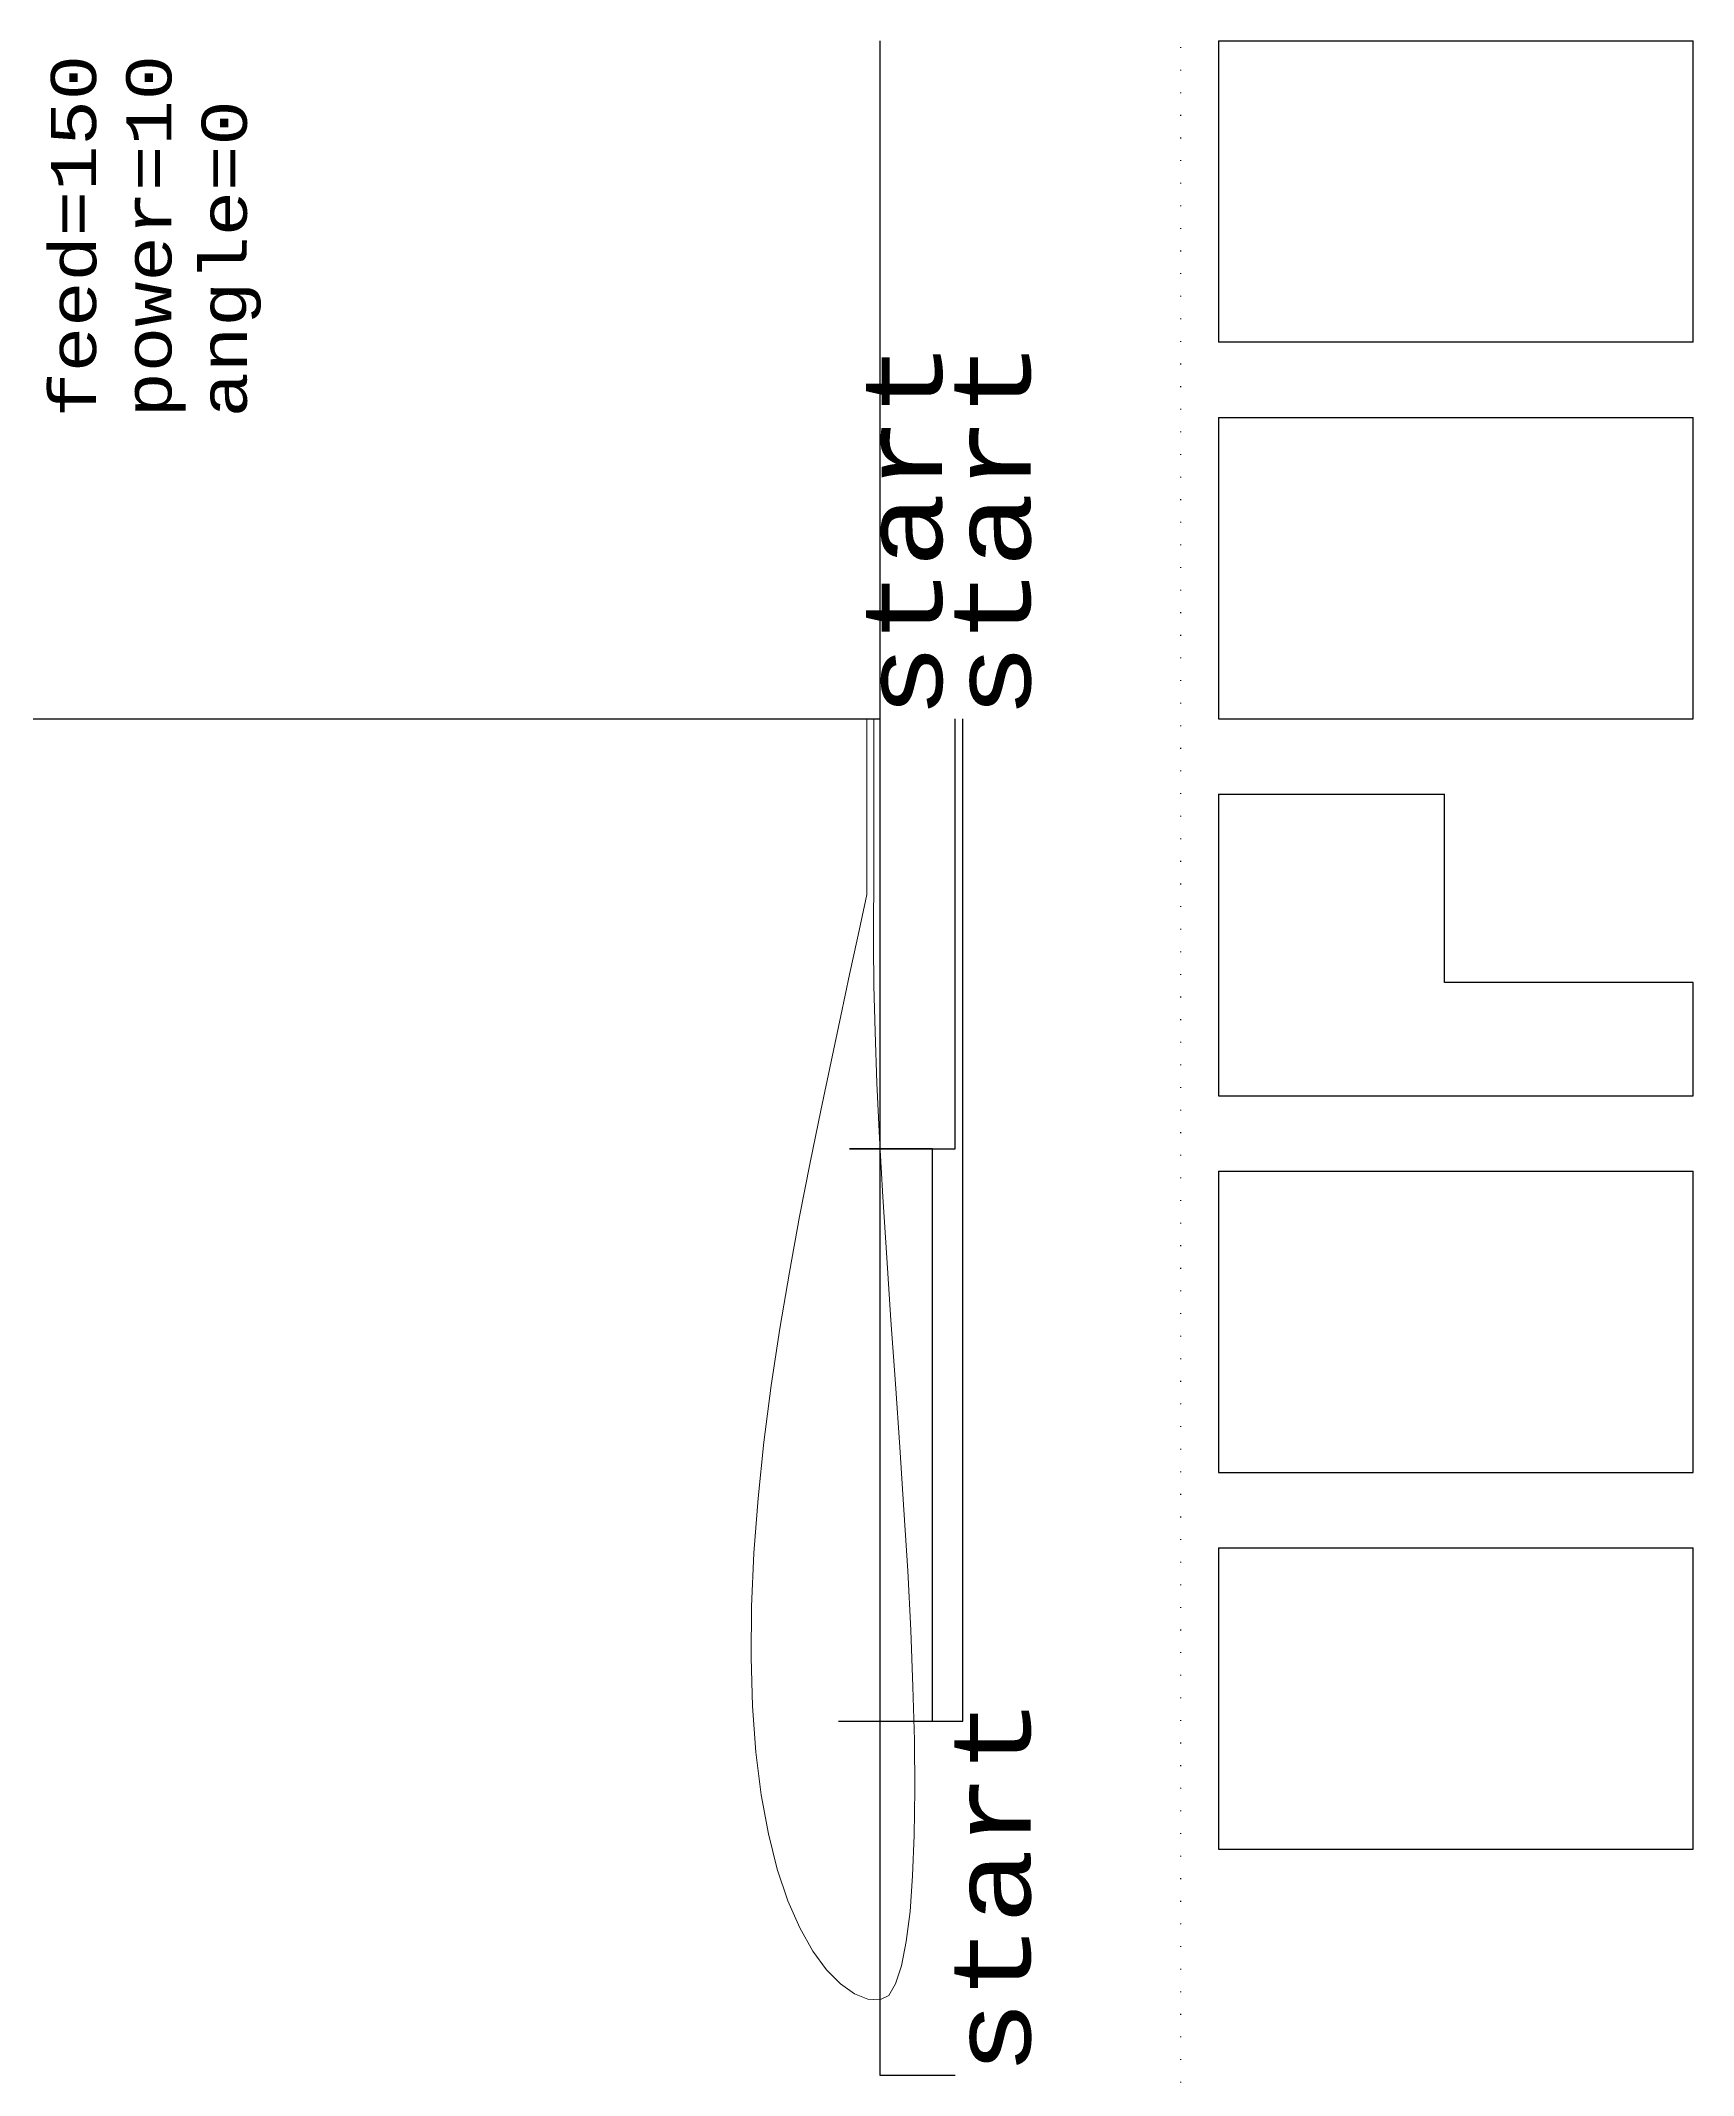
# Model space of a CAD drawing. Header units: millimetres. Extents: x -310 to 108, y -10 to 260.
# Drawn here: x -111.4 to 108, y -10 to 260 of the extents above; entities that cross this region are included whole.
import ezdxf

# ---------------------------------------------------------------- set-up
doc = ezdxf.new("R2010")
doc.units = ezdxf.units.MM
doc.linetypes.add('ACAD_ISO07W100', pattern=[3, 0.1, -2.9])
for name, color, linetype, lineweight, true_color in [('holes', 6, 'Continuous', 25, 0xff00ff), ('wing#01#0#00(shape)', 7, 'Continuous', 25, 0x000000), ('wing#02#0#(reinf.slot)', 30, 'Continuous', 25, 0xff7f00), ('wing#03#0#(airfoil)', 2, 'Continuous', 0, 0xffff00), ('~wing(00)', 94, 'Continuous', 25, 0x008000)]:
    doc.layers.add(name, color=color, linetype=linetype, lineweight=lineweight, true_color=true_color)
doc.layers.add('~wing(01)', color=4, linetype='ACAD_ISO07W100', true_color=0x00ffff)
doc.styles.add('textstyle0', font='')
doc.styles.add('textstyle1', font='')
doc.styles.add('textstyle2', font='')
doc.styles.add('textstyle3', font='')
doc.styles.get('textstyle0').set_extended_font_data('CourierCad')
doc.styles.get('textstyle1').set_extended_font_data('CourierCad')
doc.styles.get('textstyle2').set_extended_font_data('CourierCad')
doc.styles.get('textstyle3').set_extended_font_data('CourierCad')

msp = doc.modelspace()

# ---------------------------------------------------------------- linework, layer by layer
at = {"layer": 'holes'}
for p, q in [((44.96, 260), (44.96, 220)), ((44.96, 260), (107.96, 260)), ((107.96, 220), (107.96, 260)), ((107.96, 220), (44.96, 220)), ((44.96, 210), (44.96, 170)), ((44.96, 210), (107.96, 210)), ((107.96, 170), (107.96, 210)), ((44.96, 170), (107.96, 170)), ((44.96, 160), (44.96, 120)), ((44.96, 160), (74.96, 160)), ((74.96, 135), (74.96, 160)), ((107.96, 135), (74.96, 135)), ((107.96, 120), (107.96, 135)), ((44.96, 120), (107.96, 120)), ((44.96, 110), (44.96, 70)), ((44.96, 110), (107.96, 110)), ((107.96, 70), (107.96, 110)), ((44.96, 70), (107.96, 70)), ((44.96, 60), (44.96, 20)), ((44.96, 60), (107.96, 60)), ((107.96, 20), (107.96, 60)), ((44.96, 20), (107.96, 20))]:
    msp.add_line(p, q, dxfattribs=at)
at = {"layer": 'wing#01#0#00(shape)'}
for p, q in [((-140, 170), (0, 170)), ((0, 170), (0, -10)), ((0, -10), (10, -10))]:
    msp.add_line(p, q, dxfattribs=at)
at = {"layer": 'wing#02#0#(reinf.slot)'}
for p, q in [((10, 112.96), (10, 170)), ((11, 37), (11, 170)), ((-4, 112.96), (10, 112.96)), ((7, 112.96), (-4, 112.96)), ((7, 37), (7, 112.96)), ((-5.48, 37), (10, 37)), ((-5.48, 37), (7, 37)), ((10, 37), (11, 37))]:
    msp.add_line(p, q, dxfattribs=at)
at = {"layer": 'wing#03#0#(airfoil)'}
for p, q in [((-1.73, 146.7), (-1.73, 170)), ((-0.78, 146.68), (-0.78, 170)), ((-1.73, 146.7), (-2.09, 145.03)), ((-0.83, 144.53), (-0.78, 146.68)), ((-2.09, 145.03), (-2.97, 140.91)), ((-0.85, 139.98), (-0.83, 144.53)), ((-2.97, 140.91), (-4, 136.08)), ((-0.79, 134.6), (-0.85, 139.98)), ((-4, 136.08), (-5.17, 130.59)), ((-0.63, 128.46), (-0.79, 134.6)), ((-5.17, 130.59), (-6.44, 124.54)), ((-0.38, 121.68), (-0.63, 128.46)), ((-6.44, 124.54), (-7.81, 118.02)), ((-0.03, 114.35), (-0.38, 121.68)), ((-7.81, 118.02), (-9.22, 111.13)), ((0.41, 106.59), (-0.03, 114.35)), ((-9.22, 111.13), (-10.64, 103.96)), ((0.92, 98.5), (0.41, 106.59)), ((-10.64, 103.96), (-12, 96.58)), ((1.48, 90.19), (0.92, 98.5)), ((-12, 96.58), (-13.27, 89.09)), ((2.07, 81.78), (1.48, 90.19)), ((-13.27, 89.09), (-14.41, 81.54)), ((-14.41, 81.54), (-15.38, 74.01)), ((2.66, 73.37), (2.07, 81.78)), ((-15.38, 74.01), (-16.15, 66.57)), ((3.21, 65.06), (2.66, 73.37)), ((-16.15, 66.57), (-16.71, 59.29)), ((3.7, 56.93), (3.21, 65.06)), ((-16.71, 59.29), (-17.03, 52.22)), ((4.1, 49.08), (3.7, 56.93)), ((-17.03, 52.22), (-17.09, 45.43)), ((4.4, 41.57), (4.1, 49.08)), ((-17.09, 45.43), (-16.9, 38.97)), ((4.59, 34.49), (4.4, 41.57)), ((-16.9, 38.97), (-16.46, 32.89)), ((-16.46, 32.89), (-15.75, 27.23)), ((4.65, 27.9), (4.59, 34.49)), ((-15.75, 27.23), (-14.79, 22.04)), ((4.58, 21.88), (4.65, 27.9)), ((-14.79, 22.04), (-13.6, 17.34)), ((4.36, 16.48), (4.58, 21.88)), ((-13.6, 17.34), (-12.2, 13.17)), ((4.01, 11.75), (4.36, 16.48)), ((-12.2, 13.17), (-10.62, 9.55)), ((3.51, 7.76), (4.01, 11.75)), ((-10.62, 9.55), (-8.9, 6.49)), ((-8.9, 6.49), (-7.08, 4.01)), ((2.87, 4.53), (3.51, 7.76)), ((-7.08, 4.01), (-5.21, 2.12)), ((2.1, 2.12), (2.87, 4.53)), ((-5.21, 2.12), (-3.36, 0.82)), ((-3.36, 0.82), (-1.59, 0.12)), ((-1.59, 0.12), (0, 0)), ((0, 0), (1.21, 0.61)), ((1.21, 0.61), (2.1, 2.12))]:
    msp.add_line(p, q, dxfattribs=at)
at = {"layer": '~wing(00)'}
msp.add_line((0, 260), (0, 0), dxfattribs=at)
at = {"layer": '~wing(01)'}
msp.add_xline((39.96, 5.48), (0, 1), dxfattribs=at)

# ---------------------------------------------------------------- texts
at = {"layer": 'wing#01#0#00(shape)', "insert": (10, -10), "char_height": 1, "attachment_point": 1, "rotation": 90, "style": 'textstyle0'}
msp.add_mtext('\\H10;start', dxfattribs=at)
at = {"layer": 'wing#02#0#(reinf.slot)', "insert": (10, 170), "char_height": 1, "attachment_point": 1, "rotation": 90, "style": 'textstyle2'}
msp.add_mtext('\\H10;start', dxfattribs=at)
at = {"layer": 'wing#03#0#(airfoil)', "attachment_point": 1, "rotation": 90}
for s, insert, char_height, style in [('\\H6;feed=150\\Ppower=10\\Pangle=0\\P', (-110, 210), 5, 'textstyle3'), ('\\H10;start', (-1.73, 170), 1, 'textstyle1')]:
    msp.add_mtext(s, dxfattribs=dict(at, insert=insert, char_height=char_height, style=style))

doc.saveas('drawing.dxf')
